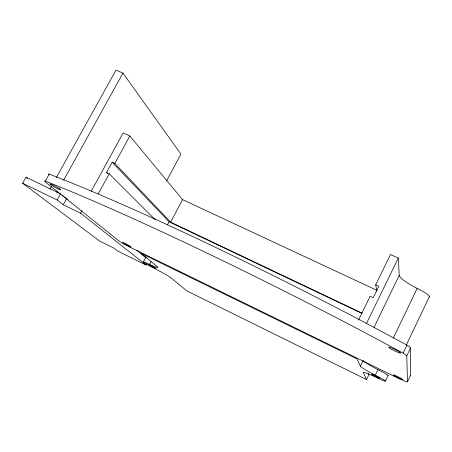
<?xml version="1.0" encoding="UTF-8"?>
<svg xmlns="http://www.w3.org/2000/svg" width="452" height="452" viewBox="0 0 452 452"><rect width="100%" height="100%" fill="white"/><g stroke="black" fill="none" stroke-linecap="round" stroke-linejoin="round"><path stroke-width="0.68" d="M49.211 174.071L45.33 181.043A12.198 1.13 28.3 0 0 45.533 182.133L118.791 240.826A9.599 0.734 27.7 0 0 129.521 246.928L398.15 378.2A10.532 0.847 26.3 0 0 407.501 381.833L410.45 375.606L410.54 348.046A13.413 1.503 26 0 0 406.958 345.136L375.267 328.084A356.583 29.335 26.9 0 0 70.314 182.427L49.211 174.071A12.181 1.226 28.4 0 0 48.601 174.461M407.501 381.833L406.766 355.973L410.54 348.046M385.443 381.059L388.076 375.555M406.303 345.034L429.4 296.625M406.766 355.973A13.43 1.39 26.1 0 0 403.144 353.125L406.958 345.136M368.42 373.414L368.922 374.635L366.549 379.578L363.329 372.589A20.159 1.401 26.5 0 1 376.053 377.307A10.871 0.78 26.5 0 0 385.443 381.053A10.871 0.78 26.5 0 0 375.313 375.205L377.974 369.663A21.391 1.718 26.4 0 1 363.335 360.911M393.33 338.039L417.145 288.427A27.001 4.684 25.4 0 1 399.223 275.336L398.28 258.075L390.466 254.521L375.691 284.822L376.827 291.048M374.019 327.384L399.223 275.336M375.313 375.205A21.413 1.582 26.4 0 1 360.397 366.216L363.114 360.594M366.363 323.751L398.28 258.075M358.521 320.033L370.109 296.269L373.233 297.732L378.816 286.274L375.691 284.822M146.092 265.047L80.575 213.141L63.286 204.745L57.167 199.993L60.562 193.846L26.001 177.161L22.6 183.224L99.722 241.136L113.808 248.063L117.91 251.193L146.092 265.047L146.747 263.815M167.443 224.791L169.048 221.762L112.169 162.195L106.502 172.551L107.503 173.551M362.244 313.208L170.636 222.164L182.585 199.626L129.837 135.973L123.164 132.939L91.219 191.275M366.549 379.578L186.896 290.93L171.308 278.133A18.605 1.243 27.5 0 0 154.838 268.59A10.057 0.689 27.5 0 1 143.73 262.318A10.057 0.689 27.5 0 1 149.657 264.414L151.154 261.589M143.357 261.934L146.03 256.9M166.624 180.794L180.913 154.075L122.938 73.1L116.023 70.077L56.41 177.444M80.575 213.141L81.908 210.705M98.208 193.902L109.181 173.811L106.502 172.551M170.636 222.164L114.842 163.438L129.837 135.973M63.286 204.745L66.619 198.699L67.851 199.298M56.822 192.507L57.506 191.275M63.642 180.195L122.938 73.1M49.901 189.168L51.268 186.699M45.33 181.043L66.376 189.563A356.961 27.063 26.9 0 1 371.386 336.102L403.144 353.125M112.169 162.195L114.842 163.438M182.585 199.626L376.482 290.127M169.048 221.762L361.594 313.276M22.6 183.224L57.167 199.993M26.001 177.161L27.674 178.455M62.218 195.168L63.314 196.049M64.416 196.931L65.517 197.818M136.724 250.312L145.985 257.894M109.181 173.811L155.138 219.689M360.397 366.216L357.029 358.899L141.126 253.352L157.206 266.556A19.73 1.39 27.6 0 1 149.657 264.414M417.145 288.427A13.594 2.266 25.5 0 1 428.914 297.043M410.45 375.606A10.52 0.915 26.2 0 1 410.128 375.714M377.974 369.663A10.859 0.842 26.4 0 1 387.805 375.668M389.364 347.215L388.793 347.125A6.712 0.695 26.1 0 0 395.85 351.475A6.712 0.695 26.1 0 0 399.523 352.04A6.712 0.695 26.1 0 0 389.364 347.215M59.613 188.733L58.607 188.077A6.096 0.565 28.3 0 0 50.115 183.936A6.096 0.565 28.3 0 0 56.585 188.134A6.096 0.565 28.3 0 0 59.613 188.733M124.006 243.588A4.802 0.367 27.7 0 0 131.001 247.007A4.802 0.367 27.7 0 0 125.498 243.668A4.802 0.367 27.7 0 0 124.006 243.588M394.72 375.917A5.266 0.424 26.3 0 0 402.608 379.561A5.266 0.424 26.3 0 0 396.771 376.132A5.266 0.424 26.3 0 0 394.72 375.917M149.663 265.414A4.288 0.294 27.5 0 0 155.98 268.516A4.288 0.294 27.5 0 0 151.183 265.64A4.288 0.294 27.5 0 0 149.663 265.414M372.855 375.137A4.639 0.333 26.5 0 0 379.736 378.352A4.639 0.333 26.5 0 0 374.482 375.318A4.639 0.333 26.5 0 0 372.855 375.137"/></g></svg>
